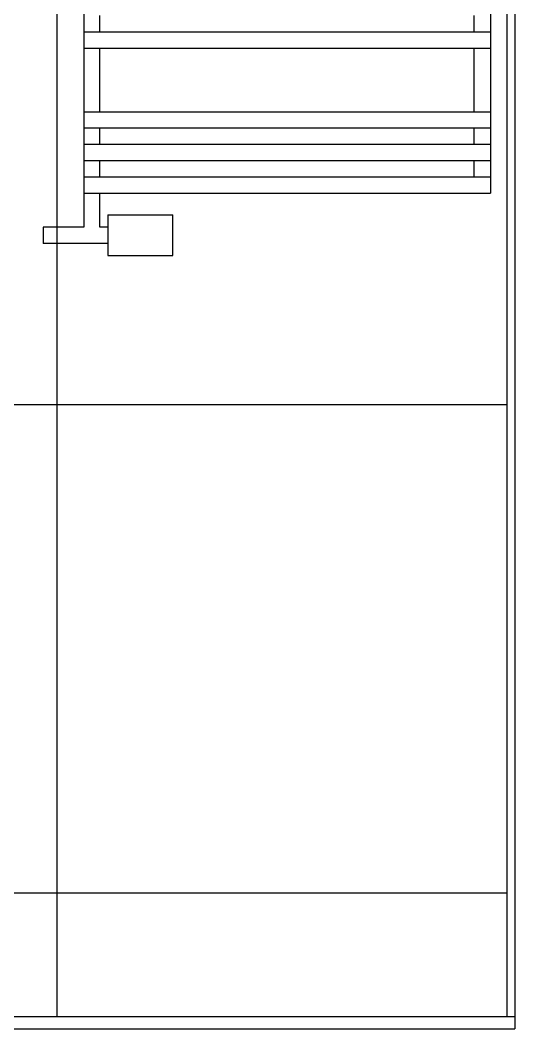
# Model space of a CAD drawing. Header units: millimetres. Extents: x 976 to 9349, y -1578 to 2211.
# Drawn here: x 6418.3 to 6479.1, y 455.7 to 579.7 of the extents above; entities that cross this region are included whole.
import ezdxf

# ---------------------------------------------------------------- set-up
doc = ezdxf.new("R2010")
doc.units = ezdxf.units.MM
for name, color, linetype in [('Grzejniki', 12, 'Continuous'), ('Płytki', 254, 'Continuous'), ('Ściany', 7, 'Continuous')]:
    doc.layers.add(name, color=color, linetype=linetype)

# ---------------------------------------------------------------- blocks, each defined once
blk = doc.blocks.new('Z$W@#24350')
for p, q in [((5, 125), (5, 3.5)), ((55, 125), (55, 7.68)), ((7, 27.5), (7, 29.5)), ((53, 27.5), (53, 29.5)), ((5, 27.5), (55, 27.5)), ((5, 25.5), (55, 25.5)), ((7, 17.68), (7, 25.5)), ((53, 17.68), (53, 25.5)), ((5, 17.68), (55, 17.68)), ((5, 17.68), (55, 17.68)), ((5, 15.68), (55, 15.68)), ((7, 13.68), (7, 15.68)), ((53, 13.68), (53, 15.68)), ((5, 13.68), (55, 13.68)), ((5, 11.68), (55, 11.68)), ((7, 9.68), (7, 11.68)), ((53, 9.68), (53, 11.68)), ((5, 9.68), (55, 9.68)), ((5, 7.68), (55, 7.68)), ((7, 3.5), (7, 7.68)), ((7.96, 5), (15.96, 5)), ((7.96, 5), (7.96, 0)), ((15.96, 0), (15.96, 5)), ((0, 3.5), (0, 1.5)), ((5, 3.5), (0, 3.5)), ((7.96, 3.5), (7, 3.5)), ((7.96, 1.5), (0, 1.5)), ((7.96, 0), (15.96, 0)), ((7.96, 0), (15.96, 0))]:
    blk.add_line(p, q)
blk = doc.blocks.new('Z$W@#2421')
for p in [(237.3, 257.2), (0, 0)]:
    blk.add_line(p, (237.3, 0))

msp = doc.modelspace()

# ---------------------------------------------------------------- linework, layer by layer
at = {"layer": 'Płytki'}
for p, q in [((6422.795, 712.443), (6422.795, 457.243)), ((6478.095, 712.443), (6478.095, 457.243)), ((6242.795, 532.443), (6478.095, 532.443)), ((6316.795, 472.443), (6478.095, 472.443)), ((6315.795, 457.243), (6479.095, 457.243))]:
    msp.add_line(p, q, dxfattribs=at)

# ---------------------------------------------------------------- block references
at = {"layer": 'Grzejniki'}
msp.add_blockref('Z$W@#24350', (6421.095, 550.743), dxfattribs=at)
at = {"layer": 'Ściany'}
msp.add_blockref('Z$W@#2421', (6241.795, 455.743), dxfattribs=at)

doc.saveas('drawing.dxf')
